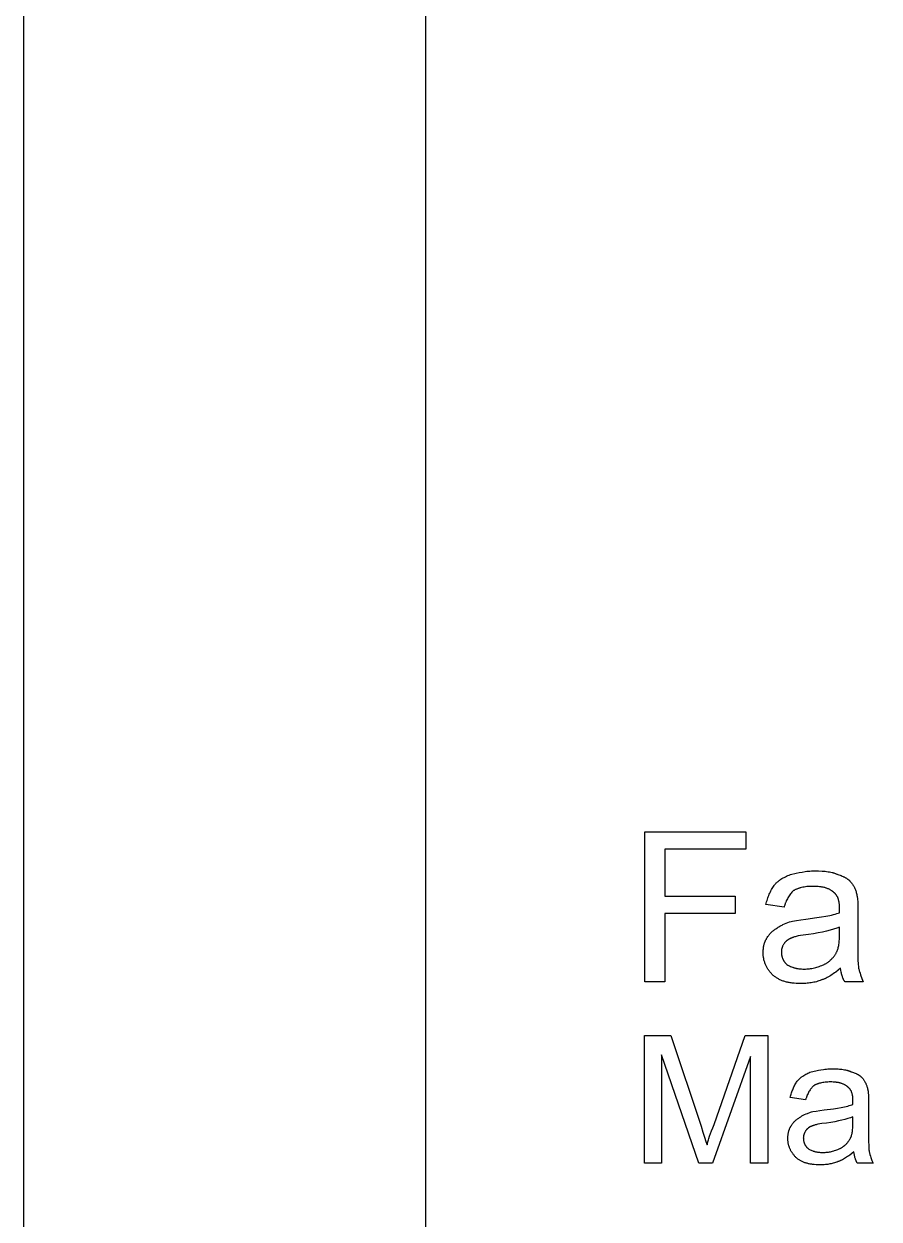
# Model space of a CAD drawing. Header units: millimetres. Extents: x -14161 to 2440, y -3446 to 2468.
# Drawn here: x 0 to 113.3, y 1394.5 to 1552.9 of the extents above; entities that cross this region are included whole.
import ezdxf

# ---------------------------------------------------------------- set-up
doc = ezdxf.new("R2010")
doc.units = ezdxf.units.MM
doc.header["$MEASUREMENT"] = 0
for name, color, linetype in [('CUT', 3, 'Continuous'), ('Default', 7, 'Continuous'), ('text', 1, 'Continuous')]:
    doc.layers.add(name, color=color, linetype=linetype)

msp = doc.modelspace()

# ---------------------------------------------------------------- linework, layer by layer
at = {"layer": 'CUT'}
msp.add_lwpolyline([(53.23, 2423.44), (1547.23, 2423.44), (1547.23, 1329.44), (53.23, 1329.44), (53.23, 2423.44)], dxfattribs=at)
at = {"layer": 'Default'}
msp.add_lwpolyline([(0, 2467.94), (2440, 2467.94), (2440, 1247.94), (0, 1247.94), (0, 2467.94)], dxfattribs=at)
at = {"layer": 'text'}
for points in [[(82.27, 1425.97), (82.27, 1445.85), (95.64, 1445.85), (95.64, 1443.56), (84.92, 1443.56), (84.92, 1437.3), (94.2, 1437.3), (94.2, 1435.01), (84.92, 1435.01), (84.92, 1425.97), (82.27, 1425.97)], [(108.17, 1427.78), (107.86, 1427.51), (107.54, 1427.26), (107.38, 1427.14), (107.22, 1427.03), (107.06, 1426.92), (106.91, 1426.81), (106.75, 1426.71), (106.59, 1426.62), (106.43, 1426.54), (106.27, 1426.46), (106.19, 1426.42), (106.12, 1426.38), (106.04, 1426.35), (105.96, 1426.32), (105.88, 1426.29), (105.8, 1426.26), (105.72, 1426.23), (105.64, 1426.21), (105.56, 1426.18), (105.48, 1426.15), (105.32, 1426.09), (105.16, 1426.03), (104.99, 1425.98), (104.82, 1425.94), (104.65, 1425.9), (104.48, 1425.86), (104.3, 1425.83), (104.13, 1425.81), (103.95, 1425.79), (103.77, 1425.77), (103.59, 1425.75), (103.41, 1425.74), (103.23, 1425.74), (102.87, 1425.73), (102.58, 1425.73), (102.3, 1425.75), (102.03, 1425.77), (101.89, 1425.78), (101.76, 1425.8), (101.63, 1425.81), (101.51, 1425.84), (101.38, 1425.86), (101.26, 1425.88), (101.14, 1425.91), (101.02, 1425.94), (100.91, 1425.97), (100.79, 1426), (100.68, 1426.04), (100.57, 1426.07), (100.46, 1426.11), (100.36, 1426.15), (100.25, 1426.2), (100.15, 1426.24), (100.05, 1426.29), (99.96, 1426.34), (99.86, 1426.39), (99.77, 1426.44), (99.68, 1426.5), (99.59, 1426.56), (99.5, 1426.62), (99.42, 1426.68), (99.34, 1426.75), (99.26, 1426.81), (99.18, 1426.89), (99.1, 1426.97), (99.03, 1427.05), (98.96, 1427.14), (98.89, 1427.22), (98.82, 1427.3), (98.76, 1427.39), (98.69, 1427.47), (98.63, 1427.56), (98.57, 1427.64), (98.52, 1427.73), (98.47, 1427.82), (98.42, 1427.91), (98.37, 1428), (98.32, 1428.09), (98.28, 1428.18), (98.24, 1428.28), (98.2, 1428.37), (98.16, 1428.47), (98.13, 1428.57), (98.1, 1428.66), (98.07, 1428.76), (98.04, 1428.86), (98.02, 1428.97), (98, 1429.07), (97.98, 1429.17), (97.97, 1429.28), (97.95, 1429.38), (97.94, 1429.49), (97.94, 1429.6), (97.93, 1429.71), (97.93, 1429.83), (97.93, 1429.96), (97.94, 1430.09), (97.94, 1430.22), (97.96, 1430.35), (97.97, 1430.47), (97.99, 1430.59), (98.01, 1430.72), (98.02, 1430.78), (98.04, 1430.83), (98.05, 1430.89), (98.07, 1430.95), (98.08, 1431.01), (98.1, 1431.07), (98.12, 1431.13), (98.14, 1431.18), (98.16, 1431.24), (98.18, 1431.3), (98.21, 1431.36), (98.23, 1431.41), (98.26, 1431.47), (98.29, 1431.53), (98.32, 1431.58), (98.35, 1431.64), (98.38, 1431.7), (98.41, 1431.75), (98.48, 1431.86), (98.55, 1431.97), (98.62, 1432.07), (98.69, 1432.16), (98.76, 1432.25), (98.83, 1432.34), (98.87, 1432.38), (98.91, 1432.43), (98.95, 1432.47), (98.98, 1432.51), (99.02, 1432.55), (99.07, 1432.58), (99.11, 1432.62), (99.15, 1432.66), (99.24, 1432.73), (99.33, 1432.8), (99.42, 1432.87), (99.52, 1432.94), (99.63, 1433.01), (99.74, 1433.08), (99.83, 1433.14), (99.92, 1433.21), (100.02, 1433.27), (100.12, 1433.33), (100.22, 1433.39), (100.32, 1433.44), (100.43, 1433.49), (100.54, 1433.55), (100.75, 1433.64), (100.97, 1433.74), (101.42, 1433.92), (101.62, 1433.97), (101.83, 1434.01), (102.33, 1434.1), (102.92, 1434.19), (103.59, 1434.28), (105.02, 1434.47), (105.65, 1434.56), (106.23, 1434.66), (106.76, 1434.76), (107, 1434.82), (107.24, 1434.88), (107.46, 1434.94), (107.67, 1435), (107.86, 1435.06), (108.05, 1435.13), (108.05, 1435.73), (108.05, 1435.91), (108.04, 1436.08), (108.03, 1436.16), (108.03, 1436.25), (108.02, 1436.33), (108.01, 1436.4), (107.99, 1436.48), (107.98, 1436.56), (107.97, 1436.63), (107.95, 1436.71), (107.93, 1436.78), (107.91, 1436.85), (107.89, 1436.91), (107.87, 1436.98), (107.85, 1437.04), (107.82, 1437.11), (107.8, 1437.17), (107.77, 1437.22), (107.74, 1437.28), (107.71, 1437.34), (107.69, 1437.36), (107.68, 1437.39), (107.66, 1437.42), (107.64, 1437.44), (107.63, 1437.47), (107.61, 1437.49), (107.59, 1437.51), (107.57, 1437.54), (107.56, 1437.56), (107.54, 1437.58), (107.52, 1437.6), (107.5, 1437.63), (107.48, 1437.65), (107.46, 1437.67), (107.44, 1437.69), (107.42, 1437.71), (107.39, 1437.72), (107.37, 1437.74), (107.35, 1437.76), (107.33, 1437.78), (107.3, 1437.81), (107.27, 1437.83), (107.24, 1437.86), (107.21, 1437.89), (107.18, 1437.91), (107.15, 1437.94), (107.12, 1437.96), (107.09, 1437.99), (107.02, 1438.03), (106.95, 1438.08), (106.88, 1438.12), (106.81, 1438.16), (106.74, 1438.2), (106.66, 1438.24), (106.58, 1438.28), (106.5, 1438.31), (106.42, 1438.34), (106.34, 1438.37), (106.26, 1438.4), (106.17, 1438.42), (106.08, 1438.45), (105.99, 1438.47), (105.9, 1438.49), (105.8, 1438.51), (105.71, 1438.53), (105.61, 1438.55), (105.51, 1438.56), (105.41, 1438.57), (105.21, 1438.59), (105, 1438.61), (104.78, 1438.62), (104.56, 1438.62), (104.34, 1438.62), (104.12, 1438.61), (103.92, 1438.6), (103.72, 1438.58), (103.53, 1438.55), (103.35, 1438.53), (103.17, 1438.49), (103.01, 1438.46), (102.85, 1438.41), (102.77, 1438.39), (102.69, 1438.37), (102.62, 1438.34), (102.55, 1438.32), (102.47, 1438.29), (102.41, 1438.26), (102.34, 1438.24), (102.27, 1438.21), (102.21, 1438.18), (102.14, 1438.15), (102.08, 1438.12), (102.02, 1438.08), (101.96, 1438.05), (101.91, 1438.02), (101.82, 1437.93), (101.73, 1437.83), (101.64, 1437.72), (101.55, 1437.61), (101.46, 1437.5), (101.38, 1437.37), (101.29, 1437.25), (101.21, 1437.11), (101.14, 1436.98), (101.06, 1436.83), (100.99, 1436.68), (100.96, 1436.61), (100.92, 1436.53), (100.89, 1436.45), (100.86, 1436.37), (100.83, 1436.28), (100.8, 1436.2), (100.78, 1436.11), (100.75, 1436.03), (100.73, 1435.94), (100.7, 1435.85), (98.29, 1436.21), (98.34, 1436.39), (98.39, 1436.57), (98.44, 1436.74), (98.5, 1436.91), (98.55, 1437.08), (98.61, 1437.24), (98.68, 1437.41), (98.74, 1437.57), (98.81, 1437.72), (98.89, 1437.88), (98.96, 1438.03), (99.04, 1438.18), (99.12, 1438.32), (99.2, 1438.46), (99.29, 1438.6), (99.38, 1438.74), (99.42, 1438.8), (99.47, 1438.85), (99.52, 1438.91), (99.57, 1438.96), (99.62, 1439.01), (99.67, 1439.07), (99.73, 1439.12), (99.78, 1439.17), (99.84, 1439.22), (99.9, 1439.27), (99.96, 1439.32), (100.02, 1439.37), (100.08, 1439.42), (100.15, 1439.46), (100.28, 1439.55), (100.42, 1439.64), (100.56, 1439.73), (100.71, 1439.81), (100.87, 1439.89), (101.03, 1439.97), (101.19, 1440.05), (101.37, 1440.12), (101.55, 1440.19), (102.29, 1440.36), (102.68, 1440.45), (103.08, 1440.52), (103.49, 1440.58), (103.7, 1440.61), (103.92, 1440.63), (104.13, 1440.65), (104.35, 1440.66), (104.57, 1440.67), (104.8, 1440.67), (105.28, 1440.66), (105.73, 1440.64), (105.94, 1440.63), (106.14, 1440.61), (106.34, 1440.59), (106.53, 1440.56), (106.71, 1440.53), (106.89, 1440.5), (107.06, 1440.46), (107.14, 1440.44), (107.22, 1440.41), (107.3, 1440.39), (107.38, 1440.37), (107.45, 1440.34), (107.53, 1440.31), (107.6, 1440.28), (107.67, 1440.25), (107.74, 1440.22), (107.81, 1440.19), (107.97, 1440.14), (108.12, 1440.09), (108.26, 1440.04), (108.4, 1439.98), (108.53, 1439.93), (108.59, 1439.9), (108.66, 1439.87), (108.72, 1439.83), (108.78, 1439.8), (108.84, 1439.77), (108.89, 1439.74), (108.95, 1439.7), (109, 1439.67), (109.06, 1439.63), (109.11, 1439.59), (109.16, 1439.56), (109.21, 1439.52), (109.26, 1439.48), (109.3, 1439.44), (109.35, 1439.4), (109.39, 1439.36), (109.43, 1439.32), (109.47, 1439.28), (109.51, 1439.23), (109.55, 1439.19), (109.58, 1439.15), (109.62, 1439.1), (109.68, 1439.01), (109.75, 1438.92), (109.81, 1438.83), (109.87, 1438.74), (109.92, 1438.64), (109.97, 1438.55), (110.02, 1438.45), (110.07, 1438.35), (110.11, 1438.25), (110.15, 1438.14), (110.19, 1438.03), (110.23, 1437.92), (110.26, 1437.8), (110.29, 1437.68), (110.32, 1437.55), (110.34, 1437.42), (110.35, 1437.4), (110.35, 1437.38), (110.36, 1437.34), (110.37, 1437.3), (110.38, 1437.26), (110.39, 1437.22), (110.4, 1437.17), (110.41, 1437.08), (110.42, 1436.97), (110.43, 1436.86), (110.45, 1436.6), (110.46, 1435.99), (110.46, 1435.25), (110.46, 1431.99), (110.48, 1429.3), (110.49, 1428.8), (110.51, 1428.39), (110.53, 1428.2), (110.54, 1428.04), (110.55, 1427.97), (110.56, 1427.9), (110.57, 1427.84), (110.58, 1427.78), (110.61, 1427.66), (110.63, 1427.55), (110.66, 1427.44), (110.69, 1427.33), (110.76, 1427.1), (110.84, 1426.87), (111, 1426.42), (111.18, 1425.97), (108.77, 1425.97), (108.74, 1426.02), (108.71, 1426.06), (108.68, 1426.11), (108.65, 1426.16), (108.62, 1426.2), (108.59, 1426.25), (108.57, 1426.3), (108.54, 1426.35), (108.52, 1426.41), (108.5, 1426.46), (108.48, 1426.51), (108.46, 1426.56), (108.44, 1426.62), (108.42, 1426.67), (108.38, 1426.78), (108.35, 1426.9), (108.32, 1427.01), (108.29, 1427.13), (108.27, 1427.26), (108.22, 1427.51), (108.17, 1427.78)], [(108.05, 1433.2), (107.67, 1433.06), (107.26, 1432.93), (106.81, 1432.8), (106.32, 1432.67), (105.79, 1432.55), (105.22, 1432.44), (104.61, 1432.33), (103.95, 1432.24), (103.21, 1432.14), (102.88, 1432.09), (102.58, 1432.04), (102.45, 1432.01), (102.32, 1431.98), (102.19, 1431.95), (102.07, 1431.91), (101.96, 1431.88), (101.91, 1431.86), (101.86, 1431.84), (101.81, 1431.82), (101.76, 1431.8), (101.71, 1431.78), (101.67, 1431.75), (101.63, 1431.74), (101.6, 1431.73), (101.56, 1431.72), (101.53, 1431.7), (101.5, 1431.69), (101.46, 1431.67), (101.43, 1431.66), (101.4, 1431.64), (101.36, 1431.62), (101.33, 1431.6), (101.3, 1431.59), (101.27, 1431.57), (101.23, 1431.55), (101.2, 1431.53), (101.17, 1431.5), (101.14, 1431.48), (101.11, 1431.46), (101.08, 1431.44), (101.05, 1431.41), (101.02, 1431.39), (100.99, 1431.36), (100.96, 1431.33), (100.93, 1431.31), (100.9, 1431.28), (100.88, 1431.25), (100.85, 1431.22), (100.82, 1431.19), (100.8, 1431.16), (100.77, 1431.13), (100.75, 1431.1), (100.72, 1431.06), (100.7, 1431.03), (100.66, 1430.96), (100.62, 1430.89), (100.58, 1430.83), (100.54, 1430.76), (100.51, 1430.69), (100.5, 1430.66), (100.48, 1430.62), (100.47, 1430.59), (100.45, 1430.56), (100.44, 1430.52), (100.43, 1430.49), (100.42, 1430.45), (100.41, 1430.42), (100.4, 1430.39), (100.39, 1430.35), (100.38, 1430.32), (100.38, 1430.28), (100.37, 1430.25), (100.36, 1430.22), (100.36, 1430.18), (100.35, 1430.15), (100.35, 1430.12), (100.35, 1430.08), (100.34, 1430.05), (100.34, 1430.01), (100.34, 1429.98), (100.34, 1429.95), (100.34, 1429.88), (100.34, 1429.81), (100.35, 1429.75), (100.35, 1429.69), (100.36, 1429.62), (100.37, 1429.56), (100.37, 1429.5), (100.39, 1429.45), (100.4, 1429.39), (100.41, 1429.33), (100.43, 1429.28), (100.44, 1429.22), (100.46, 1429.17), (100.48, 1429.12), (100.5, 1429.06), (100.52, 1429.01), (100.54, 1428.96), (100.57, 1428.91), (100.6, 1428.86), (100.62, 1428.81), (100.65, 1428.77), (100.68, 1428.72), (100.71, 1428.67), (100.75, 1428.62), (100.78, 1428.58), (100.82, 1428.53), (100.85, 1428.49), (100.89, 1428.44), (100.93, 1428.39), (100.98, 1428.35), (101.06, 1428.26), (101.18, 1428.19), (101.29, 1428.13), (101.42, 1428.07), (101.54, 1428.01), (101.67, 1427.96), (101.8, 1427.91), (101.87, 1427.89), (101.93, 1427.86), (102, 1427.84), (102.07, 1427.82), (102.14, 1427.8), (102.22, 1427.79), (102.29, 1427.77), (102.36, 1427.75), (102.44, 1427.74), (102.52, 1427.72), (102.67, 1427.7), (102.83, 1427.68), (103, 1427.67), (103.17, 1427.66), (103.35, 1427.66), (103.53, 1427.66), (103.71, 1427.67), (103.88, 1427.68), (104.05, 1427.7), (104.22, 1427.72), (104.39, 1427.75), (104.56, 1427.79), (104.72, 1427.82), (104.89, 1427.86), (105.05, 1427.91), (105.21, 1427.96), (105.37, 1428.01), (105.53, 1428.07), (105.69, 1428.13), (106, 1428.26), (106.07, 1428.29), (106.14, 1428.33), (106.2, 1428.37), (106.27, 1428.41), (106.33, 1428.45), (106.4, 1428.49), (106.46, 1428.53), (106.52, 1428.57), (106.58, 1428.62), (106.64, 1428.67), (106.7, 1428.71), (106.76, 1428.76), (106.82, 1428.81), (106.87, 1428.86), (106.93, 1428.91), (106.98, 1428.97), (107.03, 1429.02), (107.09, 1429.08), (107.14, 1429.13), (107.19, 1429.19), (107.24, 1429.25), (107.28, 1429.31), (107.33, 1429.37), (107.38, 1429.43), (107.42, 1429.49), (107.46, 1429.55), (107.5, 1429.62), (107.54, 1429.68), (107.58, 1429.75), (107.62, 1429.81), (107.66, 1429.88), (107.69, 1429.95), (107.71, 1429.99), (107.73, 1430.04), (107.75, 1430.09), (107.77, 1430.14), (107.79, 1430.2), (107.81, 1430.25), (107.83, 1430.31), (107.85, 1430.37), (107.86, 1430.44), (107.88, 1430.5), (107.91, 1430.63), (107.94, 1430.78), (107.96, 1430.92), (107.98, 1431.08), (108, 1431.24), (108.02, 1431.41), (108.03, 1431.59), (108.05, 1431.96), (108.05, 1432.36), (108.05, 1433.2)], [(82.21, 1401.91), (82.21, 1418.85), (85.7, 1418.85), (89.7, 1406.84), (89.93, 1406.05), (90.15, 1405.37), (90.35, 1404.81), (90.52, 1404.37), (90.54, 1404.49), (90.57, 1404.62), (90.6, 1404.75), (90.64, 1404.89), (90.68, 1405.04), (90.72, 1405.19), (90.83, 1405.51), (90.96, 1405.86), (91.1, 1406.23), (91.26, 1406.63), (91.45, 1407.04), (95.55, 1418.85), (98.53, 1418.85), (98.53, 1401.91), (96.27, 1401.91), (96.27, 1416.08), (91.24, 1401.91), (89.39, 1401.91), (84.46, 1416.28), (84.46, 1401.91), (82.21, 1401.91)], [(109.93, 1403.45), (109.66, 1403.22), (109.39, 1403.01), (109.26, 1402.91), (109.12, 1402.81), (108.99, 1402.72), (108.85, 1402.63), (108.72, 1402.54), (108.58, 1402.46), (108.45, 1402.39), (108.31, 1402.32), (108.24, 1402.29), (108.18, 1402.26), (108.11, 1402.23), (108.04, 1402.2), (107.98, 1402.18), (107.91, 1402.16), (107.84, 1402.13), (107.77, 1402.11), (107.71, 1402.08), (107.64, 1402.06), (107.5, 1402.01), (107.36, 1401.96), (107.22, 1401.92), (107.07, 1401.88), (106.93, 1401.85), (106.78, 1401.82), (106.63, 1401.79), (106.48, 1401.77), (106.33, 1401.75), (106.18, 1401.74), (106.03, 1401.72), (105.87, 1401.71), (105.72, 1401.71), (105.41, 1401.7), (105.16, 1401.71), (104.93, 1401.72), (104.69, 1401.73), (104.58, 1401.75), (104.47, 1401.76), (104.36, 1401.78), (104.25, 1401.79), (104.14, 1401.81), (104.04, 1401.83), (103.94, 1401.85), (103.84, 1401.88), (103.74, 1401.91), (103.64, 1401.93), (103.54, 1401.96), (103.45, 1401.99), (103.36, 1402.03), (103.27, 1402.06), (103.18, 1402.1), (103.09, 1402.14), (103.01, 1402.18), (102.93, 1402.22), (102.85, 1402.27), (102.77, 1402.31), (102.69, 1402.36), (102.61, 1402.41), (102.54, 1402.46), (102.47, 1402.51), (102.4, 1402.57), (102.33, 1402.63), (102.26, 1402.69), (102.2, 1402.76), (102.14, 1402.83), (102.08, 1402.9), (102.02, 1402.97), (101.96, 1403.04), (101.9, 1403.11), (101.85, 1403.19), (101.8, 1403.26), (101.75, 1403.33), (101.7, 1403.41), (101.66, 1403.48), (101.61, 1403.56), (101.57, 1403.64), (101.53, 1403.72), (101.5, 1403.79), (101.46, 1403.87), (101.43, 1403.96), (101.4, 1404.04), (101.37, 1404.12), (101.34, 1404.2), (101.32, 1404.29), (101.3, 1404.37), (101.28, 1404.46), (101.26, 1404.55), (101.24, 1404.64), (101.23, 1404.73), (101.22, 1404.82), (101.21, 1404.91), (101.21, 1405), (101.2, 1405.1), (101.2, 1405.19), (101.2, 1405.31), (101.21, 1405.42), (101.21, 1405.53), (101.22, 1405.64), (101.23, 1405.74), (101.25, 1405.85), (101.27, 1405.95), (101.28, 1406), (101.29, 1406.05), (101.3, 1406.1), (101.32, 1406.15), (101.33, 1406.2), (101.35, 1406.25), (101.36, 1406.3), (101.38, 1406.35), (101.4, 1406.4), (101.42, 1406.45), (101.44, 1406.5), (101.46, 1406.55), (101.48, 1406.6), (101.51, 1406.64), (101.53, 1406.69), (101.56, 1406.74), (101.58, 1406.79), (101.61, 1406.84), (101.67, 1406.93), (101.73, 1407.02), (101.79, 1407.1), (101.85, 1407.19), (101.91, 1407.26), (101.97, 1407.34), (102, 1407.37), (102.03, 1407.41), (102.07, 1407.44), (102.1, 1407.48), (102.13, 1407.51), (102.17, 1407.54), (102.2, 1407.58), (102.24, 1407.61), (102.31, 1407.67), (102.39, 1407.73), (102.47, 1407.79), (102.56, 1407.85), (102.65, 1407.91), (102.74, 1407.97), (102.82, 1408.02), (102.9, 1408.08), (102.98, 1408.13), (103.07, 1408.18), (103.15, 1408.23), (103.24, 1408.27), (103.33, 1408.32), (103.42, 1408.36), (103.61, 1408.45), (103.8, 1408.53), (104.18, 1408.68), (104.34, 1408.72), (104.53, 1408.76), (104.95, 1408.84), (105.45, 1408.92), (106.03, 1408.99), (107.24, 1409.15), (107.78, 1409.23), (108.27, 1409.31), (108.72, 1409.4), (108.93, 1409.45), (109.13, 1409.5), (109.32, 1409.55), (109.5, 1409.6), (109.67, 1409.65), (109.83, 1409.71), (109.83, 1410.22), (109.82, 1410.38), (109.82, 1410.52), (109.81, 1410.59), (109.8, 1410.66), (109.8, 1410.73), (109.79, 1410.8), (109.78, 1410.87), (109.77, 1410.93), (109.75, 1410.99), (109.74, 1411.06), (109.72, 1411.12), (109.71, 1411.18), (109.69, 1411.23), (109.67, 1411.29), (109.65, 1411.34), (109.63, 1411.4), (109.61, 1411.45), (109.59, 1411.5), (109.56, 1411.55), (109.54, 1411.59), (109.52, 1411.62), (109.51, 1411.64), (109.49, 1411.66), (109.48, 1411.68), (109.47, 1411.7), (109.45, 1411.73), (109.44, 1411.75), (109.42, 1411.77), (109.4, 1411.78), (109.39, 1411.8), (109.37, 1411.82), (109.35, 1411.84), (109.34, 1411.86), (109.32, 1411.88), (109.3, 1411.89), (109.29, 1411.91), (109.27, 1411.93), (109.25, 1411.94), (109.23, 1411.96), (109.21, 1411.97), (109.19, 1411.99), (109.16, 1412.02), (109.14, 1412.04), (109.11, 1412.06), (109.08, 1412.09), (109.06, 1412.11), (109.03, 1412.13), (109, 1412.15), (108.95, 1412.19), (108.89, 1412.23), (108.83, 1412.26), (108.77, 1412.3), (108.71, 1412.33), (108.64, 1412.36), (108.58, 1412.39), (108.51, 1412.42), (108.44, 1412.45), (108.37, 1412.48), (108.3, 1412.5), (108.22, 1412.52), (108.15, 1412.54), (108.07, 1412.56), (107.99, 1412.58), (107.91, 1412.6), (107.83, 1412.61), (107.75, 1412.63), (107.66, 1412.64), (107.58, 1412.65), (107.4, 1412.67), (107.22, 1412.68), (107.04, 1412.69), (106.85, 1412.69), (106.66, 1412.69), (106.48, 1412.68), (106.3, 1412.67), (106.13, 1412.65), (105.97, 1412.63), (105.82, 1412.61), (105.67, 1412.58), (105.53, 1412.55), (105.39, 1412.51), (105.32, 1412.49), (105.26, 1412.47), (105.2, 1412.45), (105.13, 1412.43), (105.07, 1412.41), (105.02, 1412.39), (104.96, 1412.36), (104.9, 1412.34), (104.85, 1412.31), (104.79, 1412.29), (104.74, 1412.26), (104.69, 1412.23), (104.64, 1412.2), (104.59, 1412.18), (104.51, 1412.1), (104.44, 1412.01), (104.36, 1411.92), (104.29, 1411.83), (104.21, 1411.73), (104.14, 1411.63), (104.07, 1411.52), (104, 1411.41), (103.93, 1411.29), (103.87, 1411.17), (103.81, 1411.04), (103.78, 1410.97), (103.75, 1410.91), (103.73, 1410.84), (103.7, 1410.77), (103.67, 1410.7), (103.65, 1410.63), (103.63, 1410.55), (103.6, 1410.48), (103.58, 1410.4), (103.56, 1410.33), (101.51, 1410.64), (101.55, 1410.79), (101.59, 1410.94), (101.64, 1411.09), (101.68, 1411.23), (101.73, 1411.38), (101.78, 1411.52), (101.84, 1411.65), (101.89, 1411.79), (101.95, 1411.92), (102.01, 1412.06), (102.08, 1412.18), (102.14, 1412.31), (102.21, 1412.43), (102.28, 1412.56), (102.36, 1412.68), (102.43, 1412.79), (102.47, 1412.84), (102.51, 1412.89), (102.55, 1412.93), (102.6, 1412.98), (102.64, 1413.02), (102.69, 1413.07), (102.73, 1413.11), (102.78, 1413.16), (102.83, 1413.2), (102.88, 1413.24), (102.93, 1413.28), (102.98, 1413.33), (103.04, 1413.37), (103.09, 1413.41), (103.2, 1413.48), (103.32, 1413.56), (103.44, 1413.63), (103.57, 1413.71), (103.7, 1413.77), (103.84, 1413.84), (103.98, 1413.9), (104.13, 1413.97), (104.28, 1414.02), (104.92, 1414.17), (105.25, 1414.24), (105.59, 1414.31), (105.94, 1414.36), (106.12, 1414.38), (106.3, 1414.4), (106.49, 1414.41), (106.67, 1414.43), (106.86, 1414.43), (107.05, 1414.43), (107.46, 1414.43), (107.85, 1414.41), (108.03, 1414.4), (108.2, 1414.39), (108.37, 1414.37), (108.53, 1414.34), (108.69, 1414.32), (108.84, 1414.29), (108.98, 1414.26), (109.05, 1414.24), (109.12, 1414.22), (109.19, 1414.2), (109.25, 1414.18), (109.32, 1414.15), (109.38, 1414.13), (109.44, 1414.11), (109.5, 1414.08), (109.56, 1414.05), (109.62, 1414.02), (109.75, 1413.98), (109.88, 1413.94), (110, 1413.9), (110.12, 1413.85), (110.23, 1413.8), (110.29, 1413.78), (110.34, 1413.75), (110.4, 1413.72), (110.45, 1413.7), (110.5, 1413.67), (110.55, 1413.64), (110.59, 1413.61), (110.64, 1413.58), (110.68, 1413.55), (110.73, 1413.52), (110.77, 1413.49), (110.81, 1413.45), (110.85, 1413.42), (110.89, 1413.39), (110.93, 1413.35), (110.97, 1413.32), (111, 1413.28), (111.04, 1413.25), (111.07, 1413.21), (111.1, 1413.18), (111.13, 1413.14), (111.16, 1413.1), (111.22, 1413.02), (111.27, 1412.95), (111.32, 1412.87), (111.37, 1412.79), (111.42, 1412.71), (111.46, 1412.63), (111.51, 1412.54), (111.55, 1412.46), (111.58, 1412.37), (111.62, 1412.28), (111.65, 1412.19), (111.68, 1412.09), (111.71, 1411.99), (111.73, 1411.88), (111.76, 1411.78), (111.78, 1411.66), (111.78, 1411.65), (111.79, 1411.63), (111.8, 1411.6), (111.8, 1411.57), (111.81, 1411.53), (111.82, 1411.5), (111.83, 1411.46), (111.84, 1411.37), (111.85, 1411.28), (111.86, 1411.19), (111.87, 1410.97), (111.88, 1410.45), (111.88, 1409.81), (111.88, 1407.04), (111.89, 1404.74), (111.91, 1404.32), (111.92, 1403.97), (111.94, 1403.81), (111.95, 1403.67), (111.96, 1403.61), (111.96, 1403.55), (111.97, 1403.5), (111.98, 1403.45), (112, 1403.35), (112.03, 1403.26), (112.05, 1403.16), (112.08, 1403.06), (112.14, 1402.87), (112.2, 1402.68), (112.34, 1402.29), (112.5, 1401.91), (110.44, 1401.91), (110.41, 1401.95), (110.39, 1401.99), (110.36, 1402.03), (110.34, 1402.07), (110.31, 1402.11), (110.29, 1402.15), (110.27, 1402.19), (110.25, 1402.23), (110.23, 1402.28), (110.21, 1402.32), (110.19, 1402.37), (110.17, 1402.41), (110.16, 1402.46), (110.14, 1402.51), (110.11, 1402.6), (110.08, 1402.7), (110.06, 1402.8), (110.03, 1402.9), (110.01, 1403.01), (109.97, 1403.22), (109.93, 1403.45)], [(109.83, 1408.07), (109.5, 1407.95), (109.15, 1407.84), (108.77, 1407.73), (108.35, 1407.62), (107.9, 1407.52), (107.42, 1407.42), (106.89, 1407.33), (106.34, 1407.25), (105.7, 1407.17), (105.42, 1407.13), (105.17, 1407.08), (105.05, 1407.06), (104.94, 1407.03), (104.83, 1407), (104.73, 1406.97), (104.64, 1406.94), (104.59, 1406.93), (104.55, 1406.91), (104.51, 1406.89), (104.46, 1406.87), (104.42, 1406.86), (104.38, 1406.84), (104.36, 1406.83), (104.33, 1406.82), (104.3, 1406.8), (104.27, 1406.79), (104.24, 1406.78), (104.21, 1406.77), (104.18, 1406.75), (104.16, 1406.74), (104.13, 1406.73), (104.1, 1406.71), (104.07, 1406.69), (104.04, 1406.68), (104.02, 1406.66), (103.99, 1406.64), (103.96, 1406.62), (103.94, 1406.61), (103.91, 1406.59), (103.88, 1406.57), (103.86, 1406.54), (103.83, 1406.52), (103.81, 1406.5), (103.78, 1406.48), (103.76, 1406.46), (103.73, 1406.43), (103.71, 1406.41), (103.69, 1406.38), (103.67, 1406.36), (103.64, 1406.33), (103.62, 1406.3), (103.6, 1406.28), (103.58, 1406.25), (103.56, 1406.22), (103.53, 1406.16), (103.49, 1406.1), (103.46, 1406.05), (103.43, 1405.99), (103.4, 1405.93), (103.39, 1405.9), (103.38, 1405.87), (103.36, 1405.84), (103.35, 1405.82), (103.34, 1405.79), (103.33, 1405.76), (103.32, 1405.73), (103.31, 1405.7), (103.31, 1405.67), (103.3, 1405.64), (103.29, 1405.61), (103.29, 1405.58), (103.28, 1405.56), (103.27, 1405.53), (103.27, 1405.5), (103.27, 1405.47), (103.26, 1405.44), (103.26, 1405.41), (103.26, 1405.38), (103.26, 1405.35), (103.26, 1405.33), (103.25, 1405.3), (103.26, 1405.24), (103.26, 1405.18), (103.26, 1405.13), (103.26, 1405.07), (103.27, 1405.02), (103.28, 1404.97), (103.28, 1404.92), (103.29, 1404.87), (103.3, 1404.82), (103.32, 1404.77), (103.33, 1404.73), (103.34, 1404.68), (103.36, 1404.63), (103.37, 1404.59), (103.39, 1404.54), (103.41, 1404.5), (103.43, 1404.46), (103.45, 1404.41), (103.47, 1404.37), (103.5, 1404.33), (103.52, 1404.29), (103.55, 1404.25), (103.57, 1404.21), (103.6, 1404.17), (103.63, 1404.13), (103.66, 1404.09), (103.69, 1404.05), (103.73, 1404.01), (103.76, 1403.97), (103.8, 1403.94), (103.87, 1403.86), (103.97, 1403.8), (104.07, 1403.75), (104.17, 1403.7), (104.28, 1403.65), (104.39, 1403.6), (104.5, 1403.56), (104.55, 1403.54), (104.61, 1403.52), (104.67, 1403.5), (104.73, 1403.49), (104.79, 1403.47), (104.85, 1403.45), (104.92, 1403.44), (104.98, 1403.43), (105.04, 1403.41), (105.11, 1403.4), (105.24, 1403.38), (105.38, 1403.37), (105.52, 1403.35), (105.67, 1403.35), (105.82, 1403.35), (105.97, 1403.35), (106.13, 1403.35), (106.27, 1403.37), (106.42, 1403.38), (106.57, 1403.4), (106.71, 1403.43), (106.85, 1403.45), (106.99, 1403.49), (107.13, 1403.52), (107.27, 1403.56), (107.4, 1403.6), (107.54, 1403.65), (107.68, 1403.7), (107.81, 1403.75), (108.08, 1403.86), (108.14, 1403.89), (108.2, 1403.92), (108.25, 1403.95), (108.31, 1403.98), (108.36, 1404.02), (108.42, 1404.05), (108.47, 1404.09), (108.52, 1404.13), (108.57, 1404.16), (108.63, 1404.2), (108.68, 1404.24), (108.73, 1404.29), (108.77, 1404.33), (108.82, 1404.37), (108.87, 1404.42), (108.92, 1404.46), (108.96, 1404.51), (109, 1404.56), (109.05, 1404.6), (109.09, 1404.65), (109.13, 1404.7), (109.17, 1404.75), (109.21, 1404.8), (109.25, 1404.85), (109.29, 1404.91), (109.32, 1404.96), (109.36, 1405.02), (109.39, 1405.07), (109.43, 1405.13), (109.46, 1405.18), (109.49, 1405.24), (109.52, 1405.3), (109.54, 1405.34), (109.56, 1405.38), (109.57, 1405.42), (109.59, 1405.46), (109.61, 1405.51), (109.62, 1405.56), (109.64, 1405.61), (109.65, 1405.66), (109.67, 1405.71), (109.68, 1405.77), (109.71, 1405.88), (109.73, 1406), (109.75, 1406.13), (109.77, 1406.26), (109.78, 1406.4), (109.8, 1406.55), (109.81, 1406.7), (109.82, 1407.01), (109.83, 1407.35), (109.83, 1408.07)]]:
    msp.add_lwpolyline(points, dxfattribs=at)

doc.saveas('drawing.dxf')
